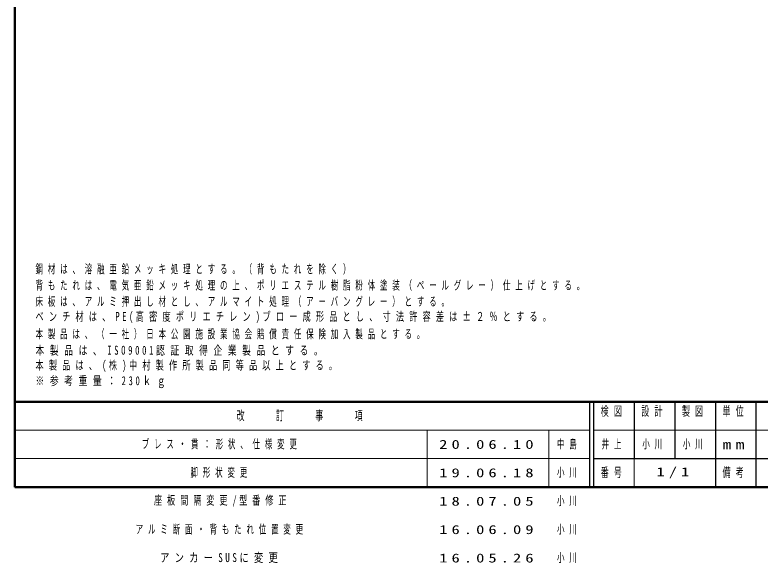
# Model space of a CAD drawing. Units: millimetres on the paper. Extents: x -385 to 0, y -19 to 267.
# Drawn here: x -385 to -201.5, y -18.7 to 116.3 of the extents above; entities that cross this region are included whole.
import ezdxf

# ---------------------------------------------------------------- set-up
doc = ezdxf.new("R2010")
doc.units = ezdxf.units.MM
doc.layers.add('LY_1', color=7, linetype='Continuous', lineweight=13)
doc.layers.add('LY_2', color=7, linetype='Continuous', lineweight=13)
doc.styles.add('ＭＳ ゴシック', font='')
doc.styles.get('ＭＳ ゴシック').set_extended_font_data('MS Gothic')

msp = doc.modelspace()

# ---------------------------------------------------------------- linework, layer by layer
at = {"layer": 'LY_2', "lineweight": 50}
for p, q in [((-385, 267), (-385, 0)), ((-385, 21), (0, 21)), ((-385, 0), (0, 0))]:
    msp.add_line(p, q, dxfattribs=at)
at = {"layer": 'LY_2', "color": 211, "lineweight": 25}
for p, q in [((-243.5, 21), (-243.5, 0)), ((-242.5, 21), (-242.5, 0)), ((-232.5, 21), (-232.5, 7)), ((-222.5, 21), (-222.5, 7)), ((-212.5, 21), (-212.5, 0)), ((-202.5, 21), (-202.5, 7)), ((-242.5, 7), (0, 7))]:
    msp.add_line(p, q, dxfattribs=at)
at = {"layer": 'LY_2'}
for p, q in [((-385, 14), (-243.5, 14)), ((-283.5, 14), (-283.5, 0)), ((-253.5, 14), (-253.5, 0)), ((-242.5, 14), (-187.5, 14)), ((-385, 7), (-243.5, 7)), ((-232.5, 7), (-232.5, 0))]:
    msp.add_line(p, q, dxfattribs=at)
at = {"layer": 'LY_2', "lineweight": 25}
msp.add_line((-202.5, 7), (-202.5, 0), dxfattribs=at)

# ---------------------------------------------------------------- texts
at = {"layer": 'LY_1', "char_height": 2.199, "style": 'ＭＳ ゴシック'}
for s, insert, attachment_point in [('\\T1.64;\\W0.6;鋼材は、溶融亜鉛メッキ処理とする。（背もたれを除く）', (-379.926, 52.354), 7), ('\\T1.64;\\W0.6;背もたれは、電気亜鉛メッキ処理の上、ポリエステル樹脂粉体塗装（ペールグレー）仕上げとする。', (-379.926, 48.354), 7), ('\\T1.64;\\W0.6;床板は、アルミ押出し材とし、アルマイト処理（アーバングレー）とする。', (-379.926, 44.354), 7), ('\\T1.64;\\W0.65;ベンチ材は、PE(高密度ポリエチレン)ブロー成形品とし、寸法許容差は±２％とする。', (-379.926, 40.354), 7), ('\\T1.64;\\W0.6;本製品は、（一社）日本公園施設業協会賠償責任保険加入製品とする。', (-379.926, 36.354), 7), ('\\T1.64;\\W0.7;本製品は、ISO9001認証取得企業製品とする。', (-379.926, 32.354), 7), ('\\T1.64;\\W0.65;本製品は、(株)中村製作所製品同等品以上とする。', (-379.926, 28.354), 7), ('\\T1.64;\\W0.7;※参考重量：230ｋｇ', (-379.926, 24.354), 7), ('\\T1.64;\\W0.6;ブレス・貫：形状、仕様変更', (-353.75, 10.5), 4), ('\\T1.5;\\W1.35;20.06.10', (-280.5, 10.5), 4), ('\\T1.64;\\W0.6;中島', (-251.5, 10.5), 4), ('\\T1.64;\\W0.6;井上', (-240.5, 10.5), 4), ('\\T1.64;\\W0.6;小川', (-230.5, 10.5), 4), ('\\T1.64;\\W0.6;小川', (-220.5, 10.5), 4), ('\\T1.64;\\W0.6;脚形状変更', (-341.75, 3.5), 4), ('\\T1.5;\\W1.35;19.06.18', (-280.5, 3.5), 4), ('\\T1.64;\\W0.6;小川', (-251.5, 3.5), 4), ('\\T1.5;\\W1.35;1/1', (-227, 3.5), 4), ('\\T1.61;\\W0.65;座板間隔変更/型番修正', (-350.75, -3.5), 4), ('\\T1.5;\\W1.35;18.07.05', (-280.5, -3.5), 4), ('\\T1.64;\\W0.6;小川', (-251.5, -3.5), 4), ('\\T1.64;\\W0.6;アルミ断面・背もたれ位置変更', (-355.25, -10.5), 4), ('\\T1.64;\\W0.6;小川', (-251.5, -10.5), 4), ('\\T1.5;\\W1.35;16.06.09', (-280.5, -10.5), 4), ('\\T1.55;\\W0.75;アンカーSUSに変更', (-349.25, -17.5), 4), ('\\T1.5;\\W1.35;16.05.26', (-280.5, -17.5), 4), ('\\T1.64;\\W0.6;小川', (-251.5, -17.5), 4)]:
    msp.add_mtext(s, dxfattribs=dict(at, insert=insert, attachment_point=attachment_point))
at = {"layer": 'LY_2', "color": 4, "char_height": 2.346, "style": 'ＭＳ ゴシック'}
for s, insert, attachment_point in [('\\T1.64;\\W0.6;検図', (-237.5, 19.9), 2), ('\\T1.64;\\W0.6;設計', (-227.5, 19.9), 2), ('\\T1.64;\\W0.6;製図', (-217.5, 19.9), 2), ('\\T1.64;\\W0.6;単位', (-207.5, 19.9), 2), ('\\T1.64;\\W0.6;改\u3000\u3000訂\u3000\u3000事\u3000\u3000項', (-314.25, 17.5), 5), ('\\T1.5;\\W1.35;mm', (-207.5, 10.5), 5), ('\\T1.64;\\W0.6;番号', (-237.5, 3.5), 5), ('\\T1.64;\\W0.6;備考', (-207.5, 3.5), 5)]:
    msp.add_mtext(s, dxfattribs=dict(at, insert=insert, attachment_point=attachment_point))

doc.saveas('drawing.dxf')
